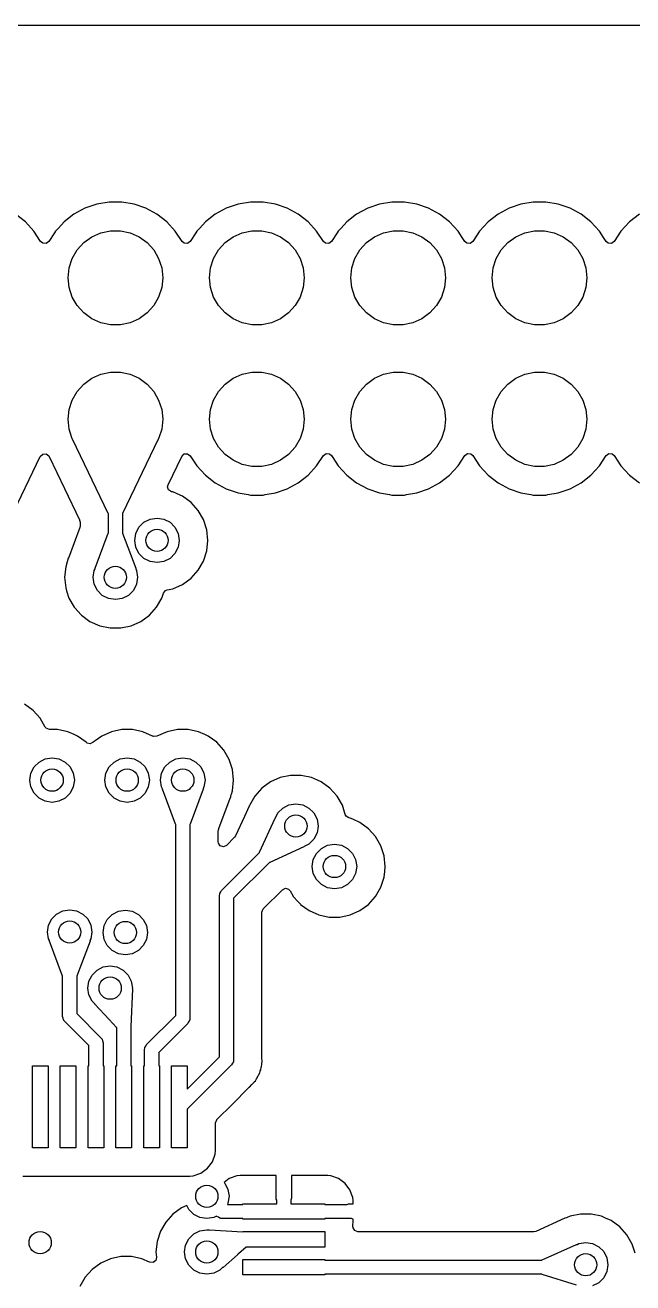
# Model space of a CAD drawing. Extents: x 106.8 to 191.4, y -142.2 to -57.6.
# Drawn here: x 128.4 to 139.31, y -80.18 to -57.61 of the extents above; entities that cross this region are included whole.
import ezdxf

# ---------------------------------------------------------------- set-up
doc = ezdxf.new("R2010")
doc.units = 0
doc.layers.add('BLACK', color=7, linetype='CONTINUOUS')

msp = doc.modelspace()

# ---------------------------------------------------------------- linework, layer by layer
at = {"layer": 'BLACK', "linetype": 'CONTINUOUS'}
for p, q in [((111.602, -57.6091), (186.522, -57.6091)), ((129.47, -60.8953), (129.272, -61.0024)), ((129.682, -60.8222), (129.47, -60.8953)), ((129.905, -60.7851), (129.682, -60.8222)), ((130.13, -60.7851), (129.905, -60.7851)), ((129.905, -60.7851), (129.905, -60.7851)), ((130.352, -60.8222), (130.13, -60.7851)), ((130.13, -60.7851), (130.13, -60.7851)), ((130.565, -60.8953), (130.352, -60.8222)), ((130.763, -61.0024), (130.565, -60.8953)), ((130.565, -60.8953), (130.565, -60.8953)), ((130.565, -60.8953), (130.565, -60.8953)), ((132.01, -60.8953), (131.812, -61.0024)), ((132.222, -60.8222), (132.01, -60.8953)), ((132.445, -60.7851), (132.222, -60.8222)), ((132.67, -60.7851), (132.445, -60.7851)), ((132.445, -60.7851), (132.445, -60.7851)), ((132.892, -60.8222), (132.67, -60.7851)), ((132.67, -60.7851), (132.67, -60.7851)), ((133.105, -60.8953), (132.892, -60.8222)), ((133.303, -61.0024), (133.105, -60.8953)), ((133.105, -60.8953), (133.105, -60.8953)), ((133.105, -60.8953), (133.105, -60.8953)), ((134.55, -60.8953), (134.352, -61.0024)), ((134.762, -60.8222), (134.55, -60.8953)), ((134.985, -60.7851), (134.762, -60.8222)), ((135.21, -60.7851), (134.985, -60.7851)), ((134.985, -60.7851), (134.985, -60.7851)), ((135.432, -60.8222), (135.21, -60.7851)), ((135.21, -60.7851), (135.21, -60.7851)), ((135.645, -60.8953), (135.432, -60.8222)), ((135.843, -61.0024), (135.645, -60.8953)), ((135.645, -60.8953), (135.645, -60.8953)), ((135.645, -60.8953), (135.645, -60.8953)), ((137.09, -60.8953), (136.892, -61.0024)), ((137.302, -60.8222), (137.09, -60.8953)), ((137.525, -60.7851), (137.302, -60.8222)), ((137.75, -60.7851), (137.525, -60.7851)), ((137.525, -60.7851), (137.525, -60.7851)), ((137.972, -60.8222), (137.75, -60.7851)), ((137.75, -60.7851), (137.75, -60.7851)), ((138.185, -60.8953), (137.972, -60.8222)), ((138.383, -61.0024), (138.185, -60.8953)), ((138.185, -60.8953), (138.185, -60.8953)), ((138.185, -60.8953), (138.185, -60.8953)), ((128.4, -61.1407), (128.223, -61.0024)), ((128.553, -61.3063), (128.4, -61.1407)), ((129.094, -61.1407), (128.993, -61.2504)), ((129.272, -61.0024), (129.094, -61.1407)), ((130.94, -61.1407), (130.763, -61.0024)), ((131.093, -61.3063), (130.94, -61.1407)), ((131.634, -61.1407), (131.533, -61.2504)), ((131.812, -61.0024), (131.634, -61.1407)), ((133.48, -61.1407), (133.303, -61.0024)), ((133.633, -61.3063), (133.48, -61.1407)), ((134.174, -61.1407), (134.073, -61.2504)), ((134.352, -61.0024), (134.174, -61.1407)), ((136.02, -61.1407), (135.843, -61.0024)), ((136.173, -61.3063), (136.02, -61.1407)), ((136.714, -61.1407), (136.561, -61.3063)), ((136.892, -61.0024), (136.714, -61.1407)), ((138.56, -61.1407), (138.383, -61.0024)), ((138.713, -61.3063), (138.56, -61.1407)), ((139.254, -61.1407), (139.101, -61.3063)), ((139.432, -61.0024), (139.254, -61.1407)), ((128.674, -61.4911), (128.553, -61.3063)), ((128.921, -61.3382), (128.821, -61.4911)), ((128.941, -61.3063), (128.921, -61.3382)), ((128.993, -61.2504), (128.941, -61.3063)), ((129.592, -61.4075), (129.754, -61.3352)), ((129.754, -61.3352), (129.928, -61.2983)), ((129.928, -61.2983), (130.106, -61.2983)), ((130.106, -61.2983), (130.28, -61.3352)), ((130.28, -61.3352), (130.442, -61.4075)), ((131.214, -61.4911), (131.093, -61.3063)), ((131.461, -61.3382), (131.361, -61.4911)), ((131.481, -61.3063), (131.461, -61.3382)), ((131.533, -61.2504), (131.481, -61.3063)), ((132.132, -61.4075), (132.294, -61.3352)), ((132.294, -61.3352), (132.468, -61.2983)), ((132.468, -61.2983), (132.646, -61.2983)), ((132.646, -61.2983), (132.82, -61.3352)), ((132.82, -61.3352), (132.982, -61.4075)), ((133.754, -61.4911), (133.633, -61.3063)), ((134.001, -61.3382), (133.901, -61.4911)), ((134.021, -61.3063), (134.001, -61.3382)), ((134.073, -61.2504), (134.021, -61.3063)), ((134.672, -61.4075), (134.834, -61.3352)), ((134.834, -61.3352), (135.008, -61.2983)), ((135.008, -61.2983), (135.186, -61.2983)), ((135.186, -61.2983), (135.36, -61.3352)), ((135.36, -61.3352), (135.522, -61.4075)), ((136.248, -61.421), (136.173, -61.3063)), ((136.561, -61.3063), (136.441, -61.4911)), ((137.212, -61.4075), (137.374, -61.3352)), ((137.374, -61.3352), (137.548, -61.2983)), ((137.548, -61.2983), (137.726, -61.2983)), ((137.726, -61.2983), (137.9, -61.3352)), ((137.9, -61.3352), (138.062, -61.4075)), ((138.788, -61.421), (138.713, -61.3063)), ((139.101, -61.3063), (138.981, -61.4911)), ((128.713, -61.5238), (128.674, -61.4911)), ((128.773, -61.5271), (128.713, -61.5238)), ((128.821, -61.4911), (128.773, -61.5271)), ((129.329, -61.644), (129.448, -61.5119)), ((129.448, -61.5119), (129.592, -61.4075)), ((130.442, -61.4075), (130.586, -61.5119)), ((130.586, -61.5119), (130.705, -61.644)), ((131.253, -61.5238), (131.214, -61.4911)), ((131.313, -61.5271), (131.253, -61.5238)), ((131.361, -61.4911), (131.313, -61.5271)), ((131.869, -61.644), (131.988, -61.5119)), ((131.988, -61.5119), (132.132, -61.4075)), ((132.982, -61.4075), (133.126, -61.5119)), ((133.126, -61.5119), (133.245, -61.644)), ((133.793, -61.5238), (133.754, -61.4911)), ((133.853, -61.5271), (133.793, -61.5238)), ((133.901, -61.4911), (133.853, -61.5271)), ((134.409, -61.644), (134.528, -61.5119)), ((134.528, -61.5119), (134.672, -61.4075)), ((135.522, -61.4075), (135.666, -61.5119)), ((135.666, -61.5119), (135.785, -61.644)), ((136.294, -61.4911), (136.248, -61.421)), ((136.333, -61.5238), (136.294, -61.4911)), ((136.393, -61.5271), (136.333, -61.5238)), ((136.441, -61.4911), (136.393, -61.5271)), ((136.949, -61.644), (137.068, -61.5119)), ((137.068, -61.5119), (137.212, -61.4075)), ((138.062, -61.4075), (138.206, -61.5119)), ((138.206, -61.5119), (138.325, -61.644)), ((138.834, -61.4911), (138.788, -61.421)), ((138.873, -61.5238), (138.834, -61.4911)), ((138.933, -61.5271), (138.873, -61.5238)), ((138.981, -61.4911), (138.933, -61.5271)), ((129.186, -61.9669), (129.241, -61.7979)), ((129.241, -61.7979), (129.329, -61.644)), ((130.705, -61.644), (130.794, -61.7979)), ((130.794, -61.7979), (130.849, -61.9669)), ((131.726, -61.9669), (131.781, -61.7979)), ((131.781, -61.7979), (131.869, -61.644)), ((133.245, -61.644), (133.334, -61.7979)), ((133.334, -61.7979), (133.389, -61.9669)), ((134.266, -61.9669), (134.321, -61.7979)), ((134.321, -61.7979), (134.409, -61.644)), ((135.785, -61.644), (135.874, -61.7979)), ((135.874, -61.7979), (135.929, -61.9669)), ((136.806, -61.9669), (136.861, -61.7979)), ((136.861, -61.7979), (136.949, -61.644)), ((138.325, -61.644), (138.414, -61.7979)), ((138.414, -61.7979), (138.469, -61.9669)), ((129.167, -62.1436), (129.186, -61.9669)), ((130.849, -61.9669), (130.867, -62.1436)), ((131.707, -62.1436), (131.726, -61.9669)), ((133.389, -61.9669), (133.407, -62.1436)), ((134.247, -62.1436), (134.266, -61.9669)), ((135.929, -61.9669), (135.947, -62.1436)), ((136.787, -62.1436), (136.806, -61.9669)), ((138.469, -61.9669), (138.487, -62.1436)), ((129.186, -62.3203), (129.167, -62.1436)), ((130.867, -62.1436), (130.849, -62.3203)), ((131.726, -62.3203), (131.707, -62.1436)), ((133.407, -62.1436), (133.389, -62.3203)), ((134.266, -62.3203), (134.247, -62.1436)), ((135.947, -62.1436), (135.929, -62.3203)), ((136.806, -62.3203), (136.787, -62.1436)), ((138.487, -62.1436), (138.469, -62.3203)), ((129.241, -62.4893), (129.186, -62.3203)), ((129.329, -62.6432), (129.241, -62.4893)), ((130.794, -62.4893), (130.705, -62.6432)), ((130.849, -62.3203), (130.794, -62.4893)), ((131.781, -62.4893), (131.726, -62.3203)), ((131.869, -62.6432), (131.781, -62.4893)), ((133.334, -62.4893), (133.245, -62.6432)), ((133.389, -62.3203), (133.334, -62.4893)), ((134.321, -62.4893), (134.266, -62.3203)), ((134.409, -62.6432), (134.321, -62.4893)), ((135.874, -62.4893), (135.785, -62.6432)), ((135.929, -62.3203), (135.874, -62.4893)), ((136.861, -62.4893), (136.806, -62.3203)), ((136.949, -62.6432), (136.861, -62.4893)), ((138.414, -62.4893), (138.325, -62.6432)), ((138.469, -62.3203), (138.414, -62.4893)), ((129.448, -62.7753), (129.329, -62.6432)), ((130.705, -62.6432), (130.586, -62.7753)), ((131.988, -62.7753), (131.869, -62.6432)), ((133.245, -62.6432), (133.126, -62.7753)), ((134.528, -62.7753), (134.409, -62.6432)), ((135.785, -62.6432), (135.666, -62.7753)), ((137.068, -62.7753), (136.949, -62.6432)), ((138.325, -62.6432), (138.206, -62.7753)), ((129.592, -62.8797), (129.448, -62.7753)), ((129.754, -62.952), (129.592, -62.8797)), ((129.928, -62.9889), (129.754, -62.952)), ((130.28, -62.952), (130.106, -62.9889)), ((130.442, -62.8797), (130.28, -62.952)), ((130.586, -62.7753), (130.442, -62.8797)), ((132.132, -62.8797), (131.988, -62.7753)), ((132.294, -62.952), (132.132, -62.8797)), ((132.468, -62.9889), (132.294, -62.952)), ((132.82, -62.952), (132.646, -62.9889)), ((132.982, -62.8797), (132.82, -62.952)), ((133.126, -62.7753), (132.982, -62.8797)), ((134.672, -62.8797), (134.528, -62.7753)), ((134.834, -62.952), (134.672, -62.8797)), ((135.008, -62.9889), (134.834, -62.952)), ((135.36, -62.952), (135.186, -62.9889)), ((135.522, -62.8797), (135.36, -62.952)), ((135.666, -62.7753), (135.522, -62.8797)), ((137.212, -62.8797), (137.068, -62.7753)), ((137.374, -62.952), (137.212, -62.8797)), ((137.548, -62.9889), (137.374, -62.952)), ((137.9, -62.952), (137.726, -62.9889)), ((138.062, -62.8797), (137.9, -62.952)), ((138.206, -62.7753), (138.062, -62.8797)), ((130.106, -62.9889), (129.928, -62.9889)), ((132.646, -62.9889), (132.468, -62.9889)), ((135.186, -62.9889), (135.008, -62.9889)), ((137.726, -62.9889), (137.548, -62.9889)), ((129.592, -63.9475), (129.754, -63.8752)), ((129.754, -63.8752), (129.928, -63.8383)), ((129.928, -63.8383), (130.106, -63.8383)), ((130.106, -63.8383), (130.28, -63.8752)), ((130.28, -63.8752), (130.442, -63.9475)), ((132.132, -63.9475), (132.294, -63.8752)), ((132.294, -63.8752), (132.468, -63.8383)), ((132.468, -63.8383), (132.646, -63.8383)), ((132.646, -63.8383), (132.82, -63.8752)), ((132.82, -63.8752), (132.982, -63.9475)), ((134.672, -63.9475), (134.834, -63.8752)), ((134.834, -63.8752), (135.008, -63.8383)), ((135.008, -63.8383), (135.186, -63.8383)), ((135.186, -63.8383), (135.36, -63.8752)), ((135.36, -63.8752), (135.522, -63.9475)), ((137.212, -63.9475), (137.374, -63.8752)), ((137.374, -63.8752), (137.548, -63.8383)), ((137.548, -63.8383), (137.726, -63.8383)), ((137.726, -63.8383), (137.9, -63.8752)), ((137.9, -63.8752), (138.062, -63.9475)), ((129.329, -64.184), (129.448, -64.0519)), ((129.448, -64.0519), (129.592, -63.9475)), ((130.442, -63.9475), (130.586, -64.0519)), ((130.586, -64.0519), (130.705, -64.184)), ((131.869, -64.184), (131.988, -64.0519)), ((131.988, -64.0519), (132.132, -63.9475)), ((132.982, -63.9475), (133.126, -64.0519)), ((133.126, -64.0519), (133.245, -64.184)), ((134.409, -64.184), (134.528, -64.0519)), ((134.528, -64.0519), (134.672, -63.9475)), ((135.522, -63.9475), (135.666, -64.0519)), ((135.666, -64.0519), (135.785, -64.184)), ((136.949, -64.184), (137.068, -64.0519)), ((137.068, -64.0519), (137.212, -63.9475)), ((138.062, -63.9475), (138.206, -64.0519)), ((138.206, -64.0519), (138.325, -64.184)), ((129.241, -64.3379), (129.329, -64.184)), ((130.705, -64.184), (130.794, -64.3379)), ((131.781, -64.3379), (131.869, -64.184)), ((133.245, -64.184), (133.334, -64.3379)), ((134.321, -64.3379), (134.409, -64.184)), ((135.785, -64.184), (135.874, -64.3379)), ((136.861, -64.3379), (136.949, -64.184)), ((138.325, -64.184), (138.414, -64.3379)), ((129.167, -64.6836), (129.186, -64.5069)), ((129.186, -64.5069), (129.241, -64.3379)), ((130.794, -64.3379), (130.849, -64.5069)), ((130.849, -64.5069), (130.867, -64.6836)), ((131.707, -64.6836), (131.726, -64.5069)), ((131.726, -64.5069), (131.781, -64.3379)), ((133.334, -64.3379), (133.389, -64.5069)), ((133.389, -64.5069), (133.407, -64.6836)), ((134.247, -64.6836), (134.266, -64.5069)), ((134.266, -64.5069), (134.321, -64.3379)), ((135.874, -64.3379), (135.929, -64.5069)), ((135.929, -64.5069), (135.947, -64.6836)), ((136.787, -64.6836), (136.806, -64.5069)), ((136.806, -64.5069), (136.861, -64.3379)), ((138.414, -64.3379), (138.469, -64.5069)), ((138.469, -64.5069), (138.487, -64.6836)), ((129.186, -64.8603), (129.167, -64.6836)), ((130.867, -64.6836), (130.849, -64.8603)), ((131.726, -64.8603), (131.707, -64.6836)), ((133.407, -64.6836), (133.389, -64.8603)), ((134.266, -64.8603), (134.247, -64.6836)), ((135.947, -64.6836), (135.929, -64.8603)), ((136.806, -64.8603), (136.787, -64.6836)), ((138.487, -64.6836), (138.469, -64.8603)), ((129.237, -65.0185), (129.186, -64.8603)), ((130.849, -64.8603), (130.797, -65.018)), ((131.781, -65.0293), (131.726, -64.8603)), ((133.389, -64.8603), (133.334, -65.0293)), ((134.321, -65.0293), (134.266, -64.8603)), ((135.929, -64.8603), (135.874, -65.0293)), ((136.861, -65.0293), (136.806, -64.8603)), ((138.469, -64.8603), (138.414, -65.0293)), ((129.237, -65.02), (129.237, -65.0185)), ((129.238, -65.0227), (129.237, -65.02)), ((129.241, -65.0293), (129.238, -65.0227)), ((129.247, -65.04), (129.241, -65.0293)), ((129.889, -66.377), (129.247, -65.04)), ((130.787, -65.04), (130.145, -66.377)), ((130.794, -65.0293), (130.787, -65.04)), ((130.796, -65.0227), (130.794, -65.0293)), ((130.797, -65.02), (130.796, -65.0227)), ((130.797, -65.018), (130.797, -65.0194)), ((130.797, -65.0194), (130.797, -65.02)), ((131.869, -65.1832), (131.781, -65.0293)), ((131.988, -65.3153), (131.869, -65.1832)), ((133.245, -65.1832), (133.126, -65.3153)), ((133.334, -65.0293), (133.245, -65.1832)), ((134.409, -65.1832), (134.321, -65.0293)), ((134.528, -65.3153), (134.409, -65.1832)), ((135.785, -65.1832), (135.666, -65.3153)), ((135.874, -65.0293), (135.785, -65.1832)), ((136.949, -65.1832), (136.861, -65.0293)), ((137.068, -65.3153), (136.949, -65.1832)), ((138.325, -65.1832), (138.206, -65.3153)), ((138.414, -65.0293), (138.325, -65.1832)), ((128.132, -66.4658), (128.668, -65.3507)), ((128.668, -65.3507), (128.711, -65.3087)), ((128.711, -65.3087), (128.771, -65.3041)), ((128.771, -65.3041), (128.82, -65.3392)), ((128.82, -65.3392), (128.826, -65.3507)), ((128.826, -65.3507), (129.101, -65.9231)), ((130.964, -65.8585), (131.209, -65.3481)), ((131.209, -65.3481), (131.252, -65.3061)), ((131.252, -65.3061), (131.312, -65.3015)), ((131.312, -65.3015), (131.361, -65.3366)), ((131.361, -65.3366), (131.362, -65.3381)), ((131.362, -65.3381), (131.481, -65.5209)), ((132.132, -65.4197), (131.988, -65.3153)), ((132.294, -65.492), (132.132, -65.4197)), ((132.982, -65.4197), (132.82, -65.492)), ((133.126, -65.3153), (132.982, -65.4197)), ((133.633, -65.5209), (133.754, -65.3361)), ((133.754, -65.3361), (133.802, -65.3001)), ((133.802, -65.3001), (133.862, -65.3034)), ((133.862, -65.3034), (133.901, -65.3361)), ((133.901, -65.3361), (133.923, -65.37)), ((133.923, -65.37), (134.021, -65.5209)), ((134.672, -65.4197), (134.528, -65.3153)), ((134.834, -65.492), (134.672, -65.4197)), ((135.522, -65.4197), (135.36, -65.492)), ((135.666, -65.3153), (135.522, -65.4197)), ((136.173, -65.5209), (136.294, -65.3361)), ((136.294, -65.3361), (136.342, -65.3001)), ((136.342, -65.3001), (136.402, -65.3034)), ((136.402, -65.3034), (136.441, -65.3361)), ((136.441, -65.3361), (136.561, -65.5209)), ((137.212, -65.4197), (137.068, -65.3153)), ((137.374, -65.492), (137.212, -65.4197)), ((138.062, -65.4197), (137.9, -65.492)), ((138.206, -65.3153), (138.062, -65.4197)), ((138.713, -65.5209), (138.834, -65.3361)), ((138.834, -65.3361), (138.882, -65.3001)), ((138.882, -65.3001), (138.942, -65.3034)), ((138.942, -65.3034), (138.981, -65.3361)), ((138.981, -65.3361), (139.101, -65.5209)), ((131.481, -65.5209), (131.634, -65.6865)), ((131.634, -65.6865), (131.812, -65.8248)), ((132.468, -65.5289), (132.294, -65.492)), ((132.646, -65.5289), (132.468, -65.5289)), ((132.82, -65.492), (132.646, -65.5289)), ((133.303, -65.8248), (133.48, -65.6865)), ((133.48, -65.6865), (133.633, -65.5209)), ((134.021, -65.5209), (134.174, -65.6865)), ((134.174, -65.6865), (134.352, -65.8248)), ((135.008, -65.5289), (134.834, -65.492)), ((135.186, -65.5289), (135.008, -65.5289)), ((135.36, -65.492), (135.186, -65.5289)), ((135.843, -65.8248), (136.02, -65.6865)), ((136.02, -65.6865), (136.173, -65.5209)), ((136.561, -65.5209), (136.714, -65.6865)), ((136.714, -65.6865), (136.892, -65.8248)), ((137.548, -65.5289), (137.374, -65.492)), ((137.726, -65.5289), (137.548, -65.5289)), ((137.9, -65.492), (137.726, -65.5289)), ((138.383, -65.8248), (138.56, -65.6865)), ((138.56, -65.6865), (138.713, -65.5209)), ((139.101, -65.5209), (139.254, -65.6865)), ((139.254, -65.6865), (139.432, -65.8248)), ((130.955, -65.8936), (130.964, -65.8586)), ((130.974, -65.9508), (130.955, -65.8936)), ((130.964, -65.8586), (130.964, -65.8585)), ((131.812, -65.8248), (132.01, -65.9319)), ((133.105, -65.9319), (133.303, -65.8248)), ((134.352, -65.8248), (134.55, -65.9319)), ((135.645, -65.9319), (135.843, -65.8248)), ((136.892, -65.8248), (137.09, -65.9319)), ((138.185, -65.9319), (138.383, -65.8248)), ((129.101, -65.9231), (129.373, -66.4899)), ((131.025, -65.9827), (130.974, -65.9508)), ((131.047, -65.9873), (131.025, -65.9827)), ((131.129, -66.0239), (131.047, -65.9873)), ((131.221, -66.065), (131.129, -66.0239)), ((131.376, -66.1773), (131.221, -66.065)), ((132.01, -65.9319), (132.222, -66.005)), ((132.222, -66.005), (132.4, -66.0347)), ((132.4, -66.0347), (132.445, -66.0421)), ((132.445, -66.0421), (132.445, -66.0421)), ((132.445, -66.0421), (132.67, -66.0421)), ((132.67, -66.0421), (132.709, -66.0356)), ((132.709, -66.0356), (132.892, -66.005)), ((132.892, -66.005), (133.105, -65.9319)), ((134.55, -65.9319), (134.762, -66.005)), ((134.762, -66.005), (134.94, -66.0347)), ((134.94, -66.0347), (134.985, -66.0421)), ((134.985, -66.0421), (134.985, -66.0421)), ((134.985, -66.0421), (135.21, -66.0421)), ((135.21, -66.0421), (135.249, -66.0356)), ((135.249, -66.0356), (135.432, -66.005)), ((135.432, -66.005), (135.645, -65.9319)), ((137.09, -65.9319), (137.302, -66.005)), ((137.302, -66.005), (137.48, -66.0347)), ((137.48, -66.0347), (137.525, -66.0421)), ((137.525, -66.0421), (137.525, -66.0421)), ((137.525, -66.0421), (137.75, -66.0421)), ((137.75, -66.0421), (137.789, -66.0356)), ((137.789, -66.0356), (137.972, -66.005)), ((137.972, -66.005), (138.185, -65.9319)), ((131.504, -66.3192), (131.376, -66.1773)), ((131.599, -66.4846), (131.504, -66.3192)), ((129.373, -66.4899), (129.375, -66.4929)), ((129.375, -66.4929), (129.384, -66.5309)), ((129.384, -66.5309), (129.384, -66.5965)), ((129.891, -66.3802), (129.889, -66.377)), ((129.892, -66.3805), (129.891, -66.3802)), ((129.892, -66.7241), (129.892, -66.3805)), ((130.145, -66.377), (130.142, -66.3798)), ((130.142, -66.3798), (130.142, -66.7229)), ((130.441, -66.621), (130.53, -66.5325)), ((130.53, -66.5325), (130.641, -66.4757)), ((130.641, -66.4757), (130.765, -66.4561)), ((130.765, -66.4561), (130.888, -66.4757)), ((130.888, -66.4757), (131, -66.5325)), ((131, -66.5325), (131.088, -66.621)), ((131.658, -66.6662), (131.599, -66.4846)), ((129.378, -66.6276), (129.172, -67.1734)), ((129.384, -66.5965), (129.378, -66.6276)), ((129.652, -67.3559), (129.889, -66.7272)), ((129.889, -66.7272), (129.892, -66.7241)), ((130.142, -66.7229), (130.142, -66.723)), ((130.142, -66.723), (130.145, -66.7272)), ((130.145, -66.7272), (130.383, -67.3559)), ((130.365, -66.8561), (130.384, -66.7325)), ((130.384, -66.7325), (130.441, -66.621)), ((131.088, -66.621), (131.145, -66.7325)), ((131.145, -66.7325), (131.165, -66.8561)), ((131.678, -66.8561), (131.658, -66.6662)), ((130.384, -66.9797), (130.365, -66.8561)), ((130.441, -67.0913), (130.384, -66.9797)), ((131.145, -66.9797), (131.088, -67.0913)), ((131.165, -66.8561), (131.145, -66.9797)), ((131.658, -67.0461), (131.678, -66.8561)), ((129.152, -67.241), (129.124, -67.3297)), ((129.156, -67.2251), (129.152, -67.241)), ((129.157, -67.2184), (129.156, -67.2251)), ((129.171, -67.1753), (129.157, -67.2184)), ((129.172, -67.1734), (129.171, -67.1744)), ((129.171, -67.1744), (129.171, -67.1753)), ((129.171, -67.1753), (129.171, -67.1753)), ((129.172, -67.1734), (129.172, -67.1734)), ((130.53, -67.1797), (130.441, -67.0913)), ((130.641, -67.2366), (130.53, -67.1797)), ((130.765, -67.2561), (130.641, -67.2366)), ((130.888, -67.2366), (130.765, -67.2561)), ((131, -67.1797), (130.888, -67.2366)), ((131.088, -67.0913), (131, -67.1797)), ((131.504, -67.3931), (131.599, -67.2277)), ((131.599, -67.2277), (131.658, -67.0461)), ((129.124, -67.3297), (129.104, -67.5196)), ((129.617, -67.5196), (129.637, -67.396)), ((129.637, -67.396), (129.652, -67.3652)), ((129.652, -67.3645), (129.652, -67.3559)), ((129.652, -67.3652), (129.652, -67.3645)), ((130.383, -67.3559), (130.382, -67.3649)), ((130.382, -67.3649), (130.382, -67.3653)), ((130.382, -67.3653), (130.398, -67.396)), ((130.398, -67.396), (130.417, -67.5196)), ((131.376, -67.535), (131.504, -67.3931)), ((129.104, -67.5196), (129.124, -67.7095)), ((129.124, -67.7095), (129.141, -67.7642)), ((129.637, -67.6432), (129.617, -67.5196)), ((129.693, -67.7547), (129.637, -67.6432)), ((130.398, -67.6432), (130.341, -67.7547)), ((130.417, -67.5196), (130.398, -67.6432)), ((131.047, -67.7249), (131.221, -67.6473)), ((131.221, -67.6473), (131.376, -67.535)), ((129.141, -67.7642), (129.183, -67.8912)), ((129.183, -67.8912), (129.278, -68.0565)), ((129.782, -67.8432), (129.693, -67.7547)), ((129.893, -67.9), (129.782, -67.8432)), ((130.017, -67.9196), (129.893, -67.9)), ((130.141, -67.9), (130.017, -67.9196)), ((130.252, -67.8432), (130.141, -67.9)), ((130.341, -67.7547), (130.252, -67.8432)), ((130.756, -68.0565), (130.852, -67.8912)), ((130.852, -67.8912), (130.879, -67.8055)), ((130.879, -67.8055), (130.916, -67.7581)), ((130.916, -67.7581), (130.945, -67.7466)), ((130.945, -67.7466), (131.047, -67.7249)), ((129.278, -68.0565), (129.295, -68.0757)), ((129.295, -68.0757), (129.397, -68.1886)), ((130.628, -68.1985), (130.756, -68.0565)), ((129.397, -68.1886), (129.406, -68.1985)), ((129.406, -68.1985), (129.56, -68.3107)), ((129.56, -68.3107), (129.735, -68.3884)), ((129.735, -68.3884), (129.922, -68.4281)), ((130.113, -68.4281), (130.299, -68.3884)), ((130.299, -68.3884), (130.474, -68.3107)), ((130.474, -68.3107), (130.628, -68.1985)), ((129.922, -68.4281), (130.113, -68.4281)), ((128.537, -69.9077), (128.383, -69.7955)), ((128.665, -70.0497), (128.537, -69.9077)), ((128.756, -70.2067), (128.665, -70.0497)), ((128.775, -70.23), (128.756, -70.2067)), ((128.832, -70.2506), (128.775, -70.23)), ((128.976, -70.2506), (128.832, -70.2506)), ((129.162, -70.2903), (128.976, -70.2506)), ((129.279, -70.3424), (129.162, -70.2903)), ((129.337, -70.368), (129.279, -70.3424)), ((129.491, -70.4802), (129.337, -70.368)), ((129.772, -70.368), (129.653, -70.4544)), ((129.946, -70.2903), (129.772, -70.368)), ((130.133, -70.2506), (129.946, -70.2903)), ((130.324, -70.2506), (130.133, -70.2506)), ((130.511, -70.2903), (130.324, -70.2506)), ((130.685, -70.368), (130.511, -70.2903)), ((130.511, -70.2903), (130.511, -70.2903)), ((130.693, -70.3712), (130.685, -70.368)), ((130.685, -70.368), (130.685, -70.368)), ((130.704, -70.3754), (130.693, -70.3712)), ((130.764, -70.3712), (130.704, -70.3754)), ((130.946, -70.2903), (130.764, -70.3712)), ((131.133, -70.2506), (130.946, -70.2903)), ((131.324, -70.2506), (131.133, -70.2506)), ((131.51, -70.2903), (131.324, -70.2506)), ((131.627, -70.3424), (131.51, -70.2903)), ((131.685, -70.368), (131.627, -70.3424)), ((131.839, -70.4802), (131.685, -70.368)), ((129.497, -70.4843), (129.491, -70.4802)), ((129.491, -70.4802), (129.491, -70.4802)), ((129.508, -70.4934), (129.497, -70.4843)), ((129.567, -70.5059), (129.508, -70.4934)), ((129.608, -70.4836), (129.567, -70.5059)), ((129.61, -70.4857), (129.608, -70.4836)), ((129.617, -70.4802), (129.61, -70.4857)), ((129.653, -70.4544), (129.617, -70.4802)), ((129.617, -70.4802), (129.617, -70.4802)), ((131.967, -70.6222), (131.839, -70.4802)), ((132.063, -70.7875), (131.967, -70.6222)), ((128.557, -70.924), (128.645, -70.8355)), ((128.645, -70.8355), (128.757, -70.7787)), ((128.757, -70.7787), (128.88, -70.7591)), ((128.88, -70.7591), (129.004, -70.7787)), ((129.004, -70.7787), (129.115, -70.8355)), ((129.115, -70.8355), (129.204, -70.924)), ((129.905, -70.924), (129.993, -70.8355)), ((129.993, -70.8355), (130.105, -70.7787)), ((130.105, -70.7787), (130.229, -70.7591)), ((130.229, -70.7591), (130.352, -70.7787)), ((130.352, -70.7787), (130.464, -70.8355)), ((130.464, -70.8355), (130.552, -70.924)), ((130.904, -70.924), (130.993, -70.8355)), ((130.993, -70.8355), (131.104, -70.7787)), ((131.104, -70.7787), (131.228, -70.7591)), ((131.228, -70.7591), (131.352, -70.7787)), ((131.352, -70.7787), (131.463, -70.8355)), ((131.463, -70.8355), (131.552, -70.924)), ((132.122, -70.9692), (132.063, -70.7875)), ((128.48, -71.1591), (128.5, -71.0355)), ((128.5, -71.0355), (128.557, -70.924)), ((129.204, -70.924), (129.261, -71.0355)), ((129.261, -71.0355), (129.28, -71.1591)), ((129.829, -71.1591), (129.848, -71.0355)), ((129.848, -71.0355), (129.905, -70.924)), ((130.552, -70.924), (130.609, -71.0355)), ((130.609, -71.0355), (130.629, -71.1591)), ((130.828, -71.1591), (130.848, -71.0355)), ((130.848, -71.0355), (130.904, -70.924)), ((131.552, -70.924), (131.609, -71.0355)), ((131.609, -71.0355), (131.628, -71.1591)), ((132.142, -71.1591), (132.122, -70.9692)), ((133.165, -71.0751), (132.978, -71.1148)), ((133.356, -71.0751), (133.165, -71.0751)), ((133.542, -71.1148), (133.356, -71.0751)), ((128.5, -71.2827), (128.48, -71.1591)), ((128.557, -71.3942), (128.5, -71.2827)), ((129.261, -71.2827), (129.204, -71.3942)), ((129.28, -71.1591), (129.261, -71.2827)), ((129.848, -71.2827), (129.829, -71.1591)), ((129.905, -71.3942), (129.848, -71.2827)), ((130.609, -71.2827), (130.552, -71.3942)), ((130.629, -71.1591), (130.609, -71.2827)), ((130.848, -71.2827), (130.828, -71.1591)), ((130.863, -71.3133), (130.848, -71.2827)), ((130.863, -71.3138), (130.863, -71.3133)), ((130.863, -71.3227), (130.863, -71.3138)), ((131.098, -71.9515), (130.863, -71.3227)), ((131.594, -71.3227), (131.358, -71.9515)), ((131.609, -71.2827), (131.593, -71.3135)), ((131.593, -71.3135), (131.594, -71.3142)), ((131.594, -71.3142), (131.594, -71.3227)), ((131.628, -71.1591), (131.609, -71.2827)), ((132.122, -71.349), (132.142, -71.1591)), ((132.649, -71.3047), (132.521, -71.4467)), ((132.803, -71.1925), (132.649, -71.3047)), ((132.978, -71.1148), (132.803, -71.1925)), ((133.651, -71.163), (133.542, -71.1148)), ((133.717, -71.1925), (133.651, -71.163)), ((133.871, -71.3047), (133.717, -71.1925)), ((133.999, -71.4467), (133.871, -71.3047)), ((128.645, -71.4827), (128.557, -71.3942)), ((128.757, -71.5395), (128.645, -71.4827)), ((128.88, -71.5591), (128.757, -71.5395)), ((129.004, -71.5395), (128.88, -71.5591)), ((129.115, -71.4827), (129.004, -71.5395)), ((129.204, -71.3942), (129.115, -71.4827)), ((129.993, -71.4827), (129.905, -71.3942)), ((130.105, -71.5395), (129.993, -71.4827)), ((130.229, -71.5591), (130.105, -71.5395)), ((130.352, -71.5395), (130.229, -71.5591)), ((130.464, -71.4827), (130.352, -71.5395)), ((130.552, -71.3942), (130.464, -71.4827)), ((131.884, -72.0099), (132.075, -71.503)), ((132.075, -71.503), (132.089, -71.4596)), ((132.089, -71.4531), (132.093, -71.4371)), ((132.089, -71.4565), (132.089, -71.4531)), ((132.089, -71.4596), (132.089, -71.4565)), ((132.093, -71.4371), (132.101, -71.4126)), ((132.101, -71.4126), (132.122, -71.349)), ((132.521, -71.4467), (132.425, -71.6127)), ((134.095, -71.612), (133.999, -71.4467)), ((132.418, -71.6283), (132.335, -71.8121)), ((132.421, -71.6226), (132.418, -71.6283)), ((132.418, -71.6283), (132.418, -71.6283)), ((132.425, -71.6127), (132.421, -71.6224)), ((132.421, -71.6224), (132.421, -71.6226)), ((132.893, -71.8347), (132.936, -71.7485)), ((132.936, -71.7485), (133.025, -71.66)), ((133.025, -71.66), (133.136, -71.6032)), ((133.136, -71.6032), (133.26, -71.5836)), ((133.26, -71.5836), (133.384, -71.6032)), ((133.384, -71.6032), (133.495, -71.66)), ((133.495, -71.66), (133.584, -71.7485)), ((133.584, -71.7485), (133.641, -71.86)), ((134.148, -71.7778), (134.095, -71.612)), ((134.163, -71.8048), (134.148, -71.7778)), ((131.101, -71.9557), (131.098, -71.9515)), ((131.101, -75.3826), (131.101, -71.9557)), ((131.101, -71.9557), (131.101, -71.9557)), ((131.358, -71.9515), (131.355, -71.9546)), ((131.355, -71.9546), (131.355, -75.4352)), ((132.335, -71.8121), (132.176, -72.1607)), ((132.608, -72.4521), (132.886, -71.8408)), ((132.886, -71.8408), (132.892, -71.8347)), ((132.892, -71.8347), (132.893, -71.8347)), ((133.641, -71.86), (133.66, -71.9836)), ((133.66, -71.9836), (133.641, -72.1072)), ((134.214, -71.8366), (134.163, -71.8048)), ((134.219, -71.8377), (134.214, -71.8366)), ((134.236, -71.8413), (134.219, -71.8377)), ((134.281, -71.8614), (134.236, -71.8413)), ((134.41, -71.919), (134.281, -71.8614)), ((134.565, -72.0312), (134.41, -71.919)), ((131.864, -72.0815), (131.869, -72.0506)), ((131.864, -72.2692), (131.864, -72.0815)), ((131.869, -72.0506), (131.884, -72.0099)), ((132.159, -72.1864), (132.014, -72.3313)), ((132.176, -72.1607), (132.159, -72.1864)), ((133.584, -72.2187), (133.495, -72.3072)), ((133.641, -72.1072), (133.584, -72.2187)), ((134.692, -72.1732), (134.565, -72.0312)), ((134.788, -72.3385), (134.692, -72.1732)), ((131.867, -72.2919), (131.864, -72.2692)), ((131.901, -72.3412), (131.867, -72.2919)), ((131.959, -72.3567), (131.901, -72.3412)), ((131.926, -73.1384), (132.607, -72.4571)), ((132.014, -72.3313), (131.959, -72.3567)), ((132.607, -72.4569), (132.608, -72.4521)), ((132.607, -72.4571), (132.607, -72.4569)), ((133.403, -72.3578), (132.792, -72.6357)), ((133.409, -72.3517), (133.403, -72.3578)), ((133.495, -72.3072), (133.409, -72.3512)), ((133.409, -72.3512), (133.409, -72.3517)), ((133.63, -72.475), (133.718, -72.3865)), ((133.718, -72.3865), (133.83, -72.3297)), ((133.83, -72.3297), (133.953, -72.3101)), ((133.953, -72.3101), (134.077, -72.3297)), ((134.077, -72.3297), (134.189, -72.3865)), ((134.189, -72.3865), (134.277, -72.475)), ((134.847, -72.5202), (134.788, -72.3385)), ((132.787, -72.6359), (132.142, -73.2808)), ((132.792, -72.6357), (132.787, -72.6359)), ((133.553, -72.7101), (133.573, -72.5865)), ((133.573, -72.5865), (133.63, -72.475)), ((134.277, -72.475), (134.334, -72.5865)), ((134.334, -72.5865), (134.353, -72.7101)), ((134.867, -72.7101), (134.847, -72.5202)), ((133.573, -72.8337), (133.553, -72.7101)), ((133.63, -72.9452), (133.573, -72.8337)), ((134.334, -72.8337), (134.277, -72.9452)), ((134.353, -72.7101), (134.334, -72.8337)), ((134.788, -73.0817), (134.847, -72.9)), ((134.847, -72.9), (134.857, -72.8004)), ((134.857, -72.8004), (134.867, -72.7101)), ((132.677, -73.4657), (133.017, -73.1258)), ((133.017, -73.1258), (133.071, -73.1004)), ((133.071, -73.1004), (133.129, -73.1159)), ((133.129, -73.1159), (133.155, -73.144)), ((133.718, -73.0337), (133.63, -72.9452)), ((133.83, -73.0905), (133.718, -73.0337)), ((133.953, -73.1101), (133.83, -73.0905)), ((134.077, -73.0905), (133.953, -73.1101)), ((134.189, -73.0337), (134.077, -73.0905)), ((134.277, -72.9452), (134.189, -73.0337)), ((134.692, -73.247), (134.788, -73.0817)), ((131.888, -73.2282), (131.892, -73.2057)), ((131.888, -76.1255), (131.888, -73.2282)), ((131.891, -73.2012), (131.893, -73.1988)), ((131.892, -73.2057), (131.891, -73.2012)), ((131.893, -73.1988), (131.894, -73.1924)), ((131.894, -73.1924), (131.911, -73.166)), ((131.911, -73.166), (131.926, -73.1384)), ((132.142, -73.2808), (132.142, -76.1781)), ((133.155, -73.144), (133.212, -73.2428)), ((133.212, -73.2428), (133.214, -73.247)), ((133.214, -73.247), (133.302, -73.3444)), ((133.302, -73.3444), (133.341, -73.388)), ((134.565, -73.389), (134.692, -73.247)), ((128.873, -73.6514), (128.961, -73.5629)), ((128.961, -73.5629), (129.073, -73.5061)), ((129.073, -73.5061), (129.196, -73.4865)), ((129.196, -73.4865), (129.32, -73.5061)), ((129.32, -73.5061), (129.431, -73.5629)), ((129.431, -73.5629), (129.52, -73.6514)), ((129.872, -73.6597), (129.96, -73.5712)), ((129.96, -73.5712), (130.072, -73.5144)), ((130.072, -73.5144), (130.196, -73.4948)), ((130.196, -73.4948), (130.319, -73.5144)), ((130.319, -73.5144), (130.431, -73.5712)), ((130.431, -73.5712), (130.519, -73.6597)), ((132.651, -73.5278), (132.672, -73.4713)), ((132.651, -74.8255), (132.651, -73.5278)), ((132.672, -73.4713), (132.677, -73.4657)), ((133.341, -73.388), (133.342, -73.389)), ((133.342, -73.389), (133.497, -73.5012)), ((133.497, -73.5012), (133.671, -73.5789)), ((133.671, -73.5789), (133.858, -73.6186)), ((134.049, -73.6186), (134.236, -73.5789)), ((134.236, -73.5789), (134.41, -73.5012)), ((134.41, -73.5012), (134.565, -73.389)), ((128.796, -73.8865), (128.816, -73.7629)), ((128.816, -73.7629), (128.873, -73.6514)), ((129.52, -73.6514), (129.577, -73.7629)), ((129.577, -73.7629), (129.596, -73.8865)), ((129.796, -73.8948), (129.815, -73.7712)), ((129.815, -73.7712), (129.872, -73.6597)), ((130.519, -73.6597), (130.576, -73.7712)), ((130.576, -73.7712), (130.596, -73.8948)), ((133.858, -73.6186), (134.049, -73.6186)), ((128.816, -74.0101), (128.796, -73.8865)), ((128.831, -74.0407), (128.816, -74.0101)), ((128.831, -74.0412), (128.831, -74.0407)), ((128.831, -74.0501), (128.831, -74.0412)), ((129.577, -74.0101), (129.561, -74.0408)), ((129.561, -74.0408), (129.562, -74.0416)), ((129.596, -73.8865), (129.577, -74.0101)), ((129.815, -74.0184), (129.796, -73.8948)), ((129.872, -74.1299), (129.815, -74.0184)), ((130.576, -74.0184), (130.519, -74.1299)), ((130.596, -73.8948), (130.576, -74.0184)), ((129.066, -74.6794), (128.831, -74.0501)), ((129.562, -74.0501), (129.38, -74.535)), ((129.562, -74.0416), (129.562, -74.0501)), ((129.96, -74.2184), (129.872, -74.1299)), ((130.072, -74.2753), (129.96, -74.2184)), ((130.431, -74.2184), (130.319, -74.2753)), ((130.519, -74.1299), (130.431, -74.2184)), ((129.799, -74.5122), (129.923, -74.4926)), ((129.923, -74.4926), (130.046, -74.5122)), ((130.196, -74.2948), (130.072, -74.2753)), ((130.319, -74.2753), (130.196, -74.2948)), ((129.068, -74.6836), (129.066, -74.6794)), ((129.069, -74.6836), (129.068, -74.6836)), ((129.069, -75.3996), (129.069, -74.6836)), ((129.325, -74.6794), (129.323, -74.6824)), ((129.323, -74.6824), (129.323, -75.347)), ((129.38, -74.535), (129.325, -74.6794)), ((129.325, -74.6794), (129.325, -74.6794)), ((129.542, -74.769), (129.599, -74.6575)), ((129.599, -74.6575), (129.687, -74.569)), ((129.687, -74.569), (129.799, -74.5122)), ((130.046, -74.5122), (130.158, -74.569)), ((130.158, -74.569), (130.246, -74.6575)), ((130.246, -74.6575), (130.303, -74.769)), ((129.523, -74.8926), (129.542, -74.769)), ((129.542, -75.0162), (129.523, -74.8926)), ((130.322, -74.9048), (130.296, -75.5892)), ((130.303, -74.769), (130.323, -74.8926)), ((130.323, -74.8926), (130.321, -74.9019)), ((130.321, -74.9019), (130.322, -74.9043)), ((130.322, -74.9043), (130.322, -74.9048)), ((132.651, -76.144), (132.651, -74.8255)), ((129.599, -75.1277), (129.542, -75.0162)), ((129.645, -75.1738), (129.599, -75.1277)), ((129.323, -75.347), (129.758, -75.7823)), ((129.644, -75.1754), (129.645, -75.1738)), ((129.648, -75.1837), (129.644, -75.1754)), ((129.907, -75.4589), (129.648, -75.1837)), ((130.578, -75.9054), (131.101, -75.3826)), ((129.077, -75.4298), (129.069, -75.3996)), ((129.084, -75.4605), (129.077, -75.4298)), ((129.088, -75.4656), (129.084, -75.4605)), ((129.089, -75.4683), (129.088, -75.4656)), ((129.092, -75.4712), (129.089, -75.4683)), ((129.106, -75.4894), (129.092, -75.4712)), ((129.541, -75.9247), (129.106, -75.4894)), ((130.038, -75.5968), (129.907, -75.4589)), ((130.038, -75.597), (130.038, -75.5968)), ((130.041, -75.5983), (130.038, -75.597)), ((130.041, -76.2889), (130.041, -75.5983)), ((130.296, -75.5892), (130.295, -75.5901)), ((130.295, -75.5901), (130.295, -76.2889)), ((131.318, -75.525), (130.795, -76.0478)), ((131.333, -75.4974), (131.318, -75.525)), ((131.35, -75.471), (131.333, -75.4974)), ((131.351, -75.4646), (131.35, -75.471)), ((131.352, -75.4622), (131.351, -75.4646)), ((131.355, -75.4352), (131.352, -75.4577)), ((131.352, -75.4577), (131.352, -75.4622)), ((129.758, -75.7823), (129.771, -75.8005)), ((129.771, -75.8005), (129.775, -75.8034)), ((129.775, -75.8034), (129.776, -75.8061)), ((129.776, -75.8061), (129.78, -75.8112)), ((129.78, -75.8112), (129.786, -75.8419)), ((129.786, -75.8419), (129.795, -75.8721)), ((129.541, -76.2889), (129.541, -75.9247)), ((129.795, -75.8721), (129.795, -76.2889)), ((130.541, -75.9952), (130.544, -75.9727)), ((130.541, -76.2889), (130.541, -75.9952)), ((130.544, -75.9682), (130.545, -75.9658)), ((130.544, -75.9727), (130.544, -75.9682)), ((130.545, -75.9658), (130.546, -75.9594)), ((130.546, -75.9594), (130.563, -75.933)), ((130.563, -75.933), (130.578, -75.9054)), ((130.795, -76.0478), (130.795, -76.2889)), ((128.528, -77.7621), (128.528, -76.2889)), ((128.528, -76.2889), (128.808, -76.2889)), ((128.808, -76.2889), (128.808, -77.7621)), ((129.028, -77.7621), (129.028, -76.2889)), ((129.028, -76.2889), (129.308, -76.2889)), ((129.308, -76.2889), (129.308, -77.7621)), ((129.528, -77.7621), (129.528, -76.2889)), ((129.528, -76.2889), (129.541, -76.2889)), ((129.795, -76.2889), (129.808, -76.2889)), ((129.808, -76.2889), (129.808, -77.7621)), ((130.028, -77.7621), (130.028, -76.2889)), ((130.028, -76.2889), (130.041, -76.2889)), ((130.295, -76.2889), (130.308, -76.2889)), ((130.308, -76.2889), (130.308, -77.7621)), ((130.528, -77.7621), (130.528, -76.2889)), ((130.528, -76.2889), (130.541, -76.2889)), ((130.795, -76.2889), (130.808, -76.2889)), ((130.808, -76.2889), (130.808, -77.7621)), ((131.028, -77.7621), (131.028, -76.2889)), ((131.028, -76.2889), (131.308, -76.2889)), ((131.308, -76.7062), (131.888, -76.1255)), ((132.105, -76.2679), (131.308, -77.0654)), ((131.308, -76.2889), (131.308, -76.7062)), ((132.12, -76.2403), (132.105, -76.2679)), ((132.137, -76.2139), (132.12, -76.2403)), ((132.138, -76.2075), (132.137, -76.2139)), ((132.14, -76.2051), (132.138, -76.2075)), ((132.142, -76.1781), (132.139, -76.2005)), ((132.139, -76.2005), (132.14, -76.2051)), ((132.64, -76.3031), (132.651, -76.2584)), ((132.651, -76.1523), (132.651, -76.144)), ((132.656, -76.1982), (132.651, -76.1523)), ((132.651, -76.235), (132.652, -76.2213)), ((132.651, -76.2584), (132.651, -76.235)), ((132.652, -76.2213), (132.653, -76.2167)), ((132.653, -76.2167), (132.656, -76.1982)), ((132.545, -76.5341), (132.553, -76.5226)), ((132.553, -76.5226), (132.555, -76.5194)), ((132.555, -76.5194), (132.567, -76.5042)), ((132.567, -76.5042), (132.585, -76.4618)), ((132.585, -76.4618), (132.589, -76.4544)), ((132.589, -76.4544), (132.611, -76.4139)), ((132.611, -76.4139), (132.617, -76.3913)), ((132.617, -76.3913), (132.621, -76.3782)), ((132.621, -76.3782), (132.631, -76.3568)), ((132.631, -76.3568), (132.638, -76.3112)), ((132.638, -76.3112), (132.64, -76.3031)), ((132.119, -76.9737), (132.408, -76.6839)), ((132.408, -76.6839), (132.423, -76.6719)), ((132.423, -76.6719), (132.424, -76.6717)), ((132.424, -76.6717), (132.471, -76.6214)), ((132.471, -76.6214), (132.473, -76.6195)), ((132.473, -76.6195), (132.493, -76.5992)), ((132.493, -76.5992), (132.497, -76.5946)), ((132.497, -76.5946), (132.502, -76.5883)), ((132.502, -76.5883), (132.512, -76.5775)), ((132.512, -76.5775), (132.534, -76.5546)), ((132.534, -76.5546), (132.545, -76.5341)), ((131.842, -77.2503), (132.119, -76.9737)), ((131.308, -77.0654), (131.308, -77.7621)), ((131.816, -77.3124), (131.837, -77.2559)), ((131.816, -77.8107), (131.816, -77.3124)), ((131.837, -77.2559), (131.842, -77.2503)), ((128.808, -77.7621), (128.528, -77.7621)), ((129.308, -77.7621), (129.028, -77.7621)), ((129.808, -77.7621), (129.528, -77.7621)), ((130.308, -77.7621), (130.028, -77.7621)), ((130.808, -77.7621), (130.528, -77.7621)), ((131.308, -77.7621), (131.028, -77.7621)), ((131.759, -78.0083), (131.81, -77.8713)), ((131.81, -77.8713), (131.816, -77.8107)), ((131.671, -78.1254), (131.759, -78.0083)), ((128.356, -78.2706), (128.409, -78.265)), ((128.409, -78.265), (128.427, -78.265)), ((128.427, -78.265), (128.462, -78.2687)), ((128.462, -78.2687), (128.48, -78.2706)), ((128.48, -78.2706), (128.482, -78.2706)), ((128.482, -78.2706), (128.854, -78.2706)), ((128.854, -78.2706), (128.856, -78.2706)), ((128.856, -78.2706), (128.909, -78.265)), ((128.909, -78.265), (128.927, -78.265)), ((128.927, -78.265), (128.962, -78.2687)), ((128.962, -78.2687), (128.98, -78.2706)), ((128.98, -78.2706), (128.982, -78.2706)), ((128.982, -78.2706), (129.354, -78.2706)), ((129.354, -78.2706), (129.356, -78.2706)), ((129.356, -78.2706), (129.409, -78.265)), ((129.409, -78.265), (129.427, -78.265)), ((129.427, -78.265), (129.48, -78.2706)), ((129.48, -78.2706), (129.482, -78.2706)), ((129.482, -78.2706), (129.854, -78.2706)), ((129.854, -78.2706), (129.856, -78.2706)), ((129.856, -78.2706), (129.909, -78.265)), ((129.909, -78.265), (129.927, -78.265)), ((129.927, -78.265), (129.962, -78.2687)), ((129.962, -78.2687), (129.98, -78.2706)), ((129.98, -78.2706), (129.982, -78.2706)), ((129.982, -78.2706), (130.354, -78.2706)), ((130.354, -78.2706), (130.356, -78.2706)), ((130.356, -78.2706), (130.399, -78.266)), ((130.399, -78.266), (130.409, -78.265)), ((130.409, -78.265), (130.427, -78.265)), ((130.427, -78.265), (130.48, -78.2706)), ((130.48, -78.2706), (130.482, -78.2706)), ((130.482, -78.2706), (130.854, -78.2706)), ((130.854, -78.2706), (130.856, -78.2706)), ((130.856, -78.2706), (130.909, -78.265)), ((130.909, -78.265), (130.927, -78.265)), ((130.927, -78.265), (130.962, -78.2687)), ((130.962, -78.2687), (130.98, -78.2706)), ((130.98, -78.2706), (130.982, -78.2706)), ((130.982, -78.2706), (131.354, -78.2706)), ((131.354, -78.2706), (131.356, -78.2706)), ((131.356, -78.2706), (131.417, -78.2641)), ((131.417, -78.2641), (131.554, -78.213)), ((131.554, -78.213), (131.671, -78.1254)), ((132.062, -78.3115), (131.97, -78.3804)), ((132.199, -78.2604), (132.062, -78.3115)), ((132.257, -78.2542), (132.199, -78.2604)), ((132.261, -78.2539), (132.257, -78.2542)), ((132.904, -78.2539), (132.261, -78.2539)), ((132.904, -78.6655), (132.904, -78.2539)), ((133.184, -78.2539), (133.184, -78.6655)), ((133.827, -78.2539), (133.184, -78.2539)), ((133.184, -78.2539), (133.184, -78.2539)), ((133.832, -78.2542), (133.827, -78.2539)), ((133.89, -78.2604), (133.832, -78.2542)), ((134.027, -78.3115), (133.89, -78.2604)), ((134.144, -78.399), (134.027, -78.3115)), ((131.97, -78.3804), (131.984, -78.3944)), ((131.984, -78.3944), (132.04, -78.5059)), ((132.04, -78.5059), (132.06, -78.6295)), ((134.231, -78.5159), (134.144, -78.399)), ((134.282, -78.6528), (134.231, -78.5159)), ((132.04, -78.7531), (132.029, -78.7746)), ((132.029, -78.7746), (132.308, -78.7746)), ((132.06, -78.6295), (132.04, -78.7531)), ((132.308, -78.7746), (132.308, -78.7619)), ((132.308, -78.7619), (132.917, -78.7619)), ((132.906, -78.6808), (132.904, -78.6655)), ((132.917, -78.7004), (132.906, -78.6808)), ((132.917, -78.7619), (132.917, -78.7004)), ((133.184, -78.6655), (133.171, -78.7004)), ((133.171, -78.7004), (133.171, -78.7619)), ((133.171, -78.7619), (133.781, -78.7619)), ((133.781, -78.7619), (133.781, -78.7746)), ((133.781, -78.7746), (134.183, -78.7746)), ((134.183, -78.7746), (134.207, -78.7625)), ((134.207, -78.7625), (134.217, -78.7619)), ((134.217, -78.7619), (134.289, -78.7619)), ((134.289, -78.711), (134.282, -78.6528)), ((134.289, -78.7157), (134.289, -78.711)), ((134.289, -78.7619), (134.289, -78.7157)), ((134.289, -78.7619), (134.289, -78.7619)), ((131.049, -78.9501), (130.921, -79.0921)), ((131.203, -78.8379), (131.049, -78.9501)), ((131.301, -78.7945), (131.203, -78.8379)), ((131.336, -78.8646), (131.301, -78.7945)), ((131.425, -78.9531), (131.336, -78.8646)), ((131.536, -79.0099), (131.425, -78.9531)), ((131.835, -78.9839), (131.784, -79.0099)), ((131.842, -78.9914), (131.835, -78.9839)), ((131.87, -79.0065), (131.842, -78.9914)), ((131.896, -79.0235), (131.87, -79.0065)), ((138.185, -78.9888), (138.132, -79.0125)), ((138.372, -78.9491), (138.185, -78.9888)), ((138.563, -78.9491), (138.372, -78.9491)), ((138.372, -78.9491), (138.372, -78.9491)), ((138.749, -78.9888), (138.563, -78.9491)), ((138.821, -79.0207), (138.749, -78.9888)), ((130.921, -79.0921), (130.825, -79.2574)), ((131.66, -79.0295), (131.536, -79.0099)), ((131.536, -79.2486), (131.66, -79.229)), ((131.784, -79.0099), (131.66, -79.0295)), ((131.66, -79.229), (131.67, -79.2305)), ((131.67, -79.2305), (131.672, -79.2298)), ((131.672, -79.2298), (131.672, -79.2298)), ((131.672, -79.2298), (131.706, -79.2319)), ((131.706, -79.2319), (132.308, -79.27)), ((131.903, -79.0244), (131.896, -79.0235)), ((131.905, -79.0257), (131.903, -79.0244)), ((131.91, -79.0254), (131.905, -79.0257)), ((131.932, -79.0286), (131.91, -79.0254)), ((132.308, -79.0286), (131.932, -79.0286)), ((132.308, -79.0413), (132.308, -79.0286)), ((133.781, -79.0413), (132.308, -79.0413)), ((134.26, -79.0286), (133.781, -79.0286)), ((133.781, -79.0286), (133.781, -79.0413)), ((134.285, -79.0378), (134.26, -79.0286)), ((134.283, -79.1399), (134.289, -79.0922)), ((134.283, -79.1586), (134.283, -79.1399)), ((134.285, -79.1698), (134.283, -79.1586)), ((134.289, -79.0413), (134.285, -79.0378)), ((134.287, -79.1876), (134.285, -79.1698)), ((134.287, -79.1935), (134.287, -79.1876)), ((134.317, -79.2455), (134.287, -79.1935)), ((134.289, -79.0875), (134.289, -79.0413)), ((134.289, -79.0922), (134.289, -79.0875)), ((138.093, -79.0245), (137.572, -79.2584)), ((138.12, -79.0167), (138.093, -79.0245)), ((138.132, -79.0125), (138.12, -79.0167)), ((138.924, -79.0665), (138.821, -79.0207)), ((139.078, -79.1787), (138.924, -79.0665)), ((139.206, -79.3207), (139.078, -79.1787)), ((130.766, -79.4391), (130.746, -79.629)), ((130.825, -79.2574), (130.766, -79.4391)), ((131.279, -79.5054), (131.336, -79.3939)), ((131.336, -79.3939), (131.425, -79.3054)), ((131.425, -79.3054), (131.536, -79.2486)), ((132.308, -79.27), (132.308, -79.2619)), ((132.308, -79.2619), (133.781, -79.2619)), ((133.781, -79.2619), (133.781, -79.5413)), ((134.374, -79.2661), (134.317, -79.2455)), ((137.536, -79.2661), (134.374, -79.2661)), ((137.572, -79.2584), (137.536, -79.2661)), ((138.343, -79.4772), (138.467, -79.4576)), ((138.467, -79.4576), (138.591, -79.4772)), ((139.302, -79.486), (139.206, -79.3207)), ((130.746, -79.629), (130.756, -79.7231)), ((131.26, -79.629), (131.279, -79.5054)), ((131.279, -79.7526), (131.26, -79.629)), ((132.21, -79.6771), (131.951, -79.9046)), ((132.212, -79.6748), (132.21, -79.6771)), ((132.216, -79.67), (132.212, -79.6748)), ((132.227, -79.6623), (132.216, -79.67)), ((132.228, -79.6614), (132.227, -79.6623)), ((132.365, -79.5413), (132.228, -79.6614)), ((133.781, -79.5413), (132.365, -79.5413)), ((137.683, -79.7715), (138.303, -79.493)), ((138.303, -79.493), (138.312, -79.4927)), ((138.312, -79.493), (138.343, -79.4772)), ((138.312, -79.4927), (138.312, -79.493)), ((138.591, -79.4772), (138.702, -79.534)), ((138.702, -79.534), (138.791, -79.6225)), ((138.791, -79.6225), (138.848, -79.734)), ((139.355, -79.6488), (139.302, -79.486)), ((129.755, -79.8285), (129.601, -79.9407)), ((129.93, -79.7508), (129.755, -79.8285)), ((130.117, -79.7111), (129.93, -79.7508)), ((130.308, -79.7111), (130.117, -79.7111)), ((130.494, -79.7508), (130.308, -79.7111)), ((130.633, -79.8126), (130.494, -79.7508)), ((130.693, -79.8168), (130.633, -79.8126)), ((130.742, -79.7814), (130.693, -79.8168)), ((130.756, -79.7231), (130.742, -79.7814)), ((131.336, -79.8641), (131.279, -79.7526)), ((131.425, -79.9526), (131.336, -79.8641)), ((131.941, -79.9068), (131.895, -79.9526)), ((131.942, -79.9075), (131.941, -79.9068)), ((131.951, -79.9046), (131.942, -79.9075)), ((132.308, -80.0413), (132.308, -79.7619)), ((132.308, -79.7619), (133.781, -79.7619)), ((133.781, -79.7619), (133.781, -79.7746)), ((133.781, -79.7746), (137.679, -79.7746)), ((137.679, -79.7739), (137.683, -79.7715)), ((137.679, -79.7746), (137.679, -79.7739)), ((138.848, -79.734), (138.867, -79.8576)), ((138.867, -79.8576), (138.848, -79.9812)), ((129.473, -80.0827), (129.378, -80.248)), ((129.601, -79.9407), (129.473, -80.0827)), ((131.536, -80.0094), (131.425, -79.9526)), ((131.66, -80.029), (131.536, -80.0094)), ((131.784, -80.0094), (131.66, -80.029)), ((131.895, -79.9526), (131.784, -80.0094)), ((133.781, -80.0413), (132.308, -80.0413)), ((137.681, -80.0286), (133.781, -80.0286)), ((133.781, -80.0286), (133.781, -80.0413)), ((137.684, -80.0312), (137.681, -80.0286)), ((138.304, -80.224), (137.684, -80.0312)), ((138.791, -80.0927), (138.702, -80.1812)), ((138.848, -79.9812), (138.791, -80.0927)), ((138.702, -80.1812), (138.591, -80.238))]:
    msp.add_line(p, q, dxfattribs=at)
at = {"layer": 'BLACK'}
for centre in [(130.765, -66.8561), (130.017, -67.5196), (128.88, -71.1591), (130.229, -71.1591), (131.228, -71.1591), (133.26, -71.9836), (133.953, -72.7101), (129.196, -73.8865), (130.196, -73.8948), (129.923, -74.8926), (131.66, -78.6295), (128.666, -79.4614), (131.66, -79.629), (138.467, -79.8576)]:
    msp.add_circle(centre, 0.2, dxfattribs=at)

doc.saveas('drawing.dxf')
